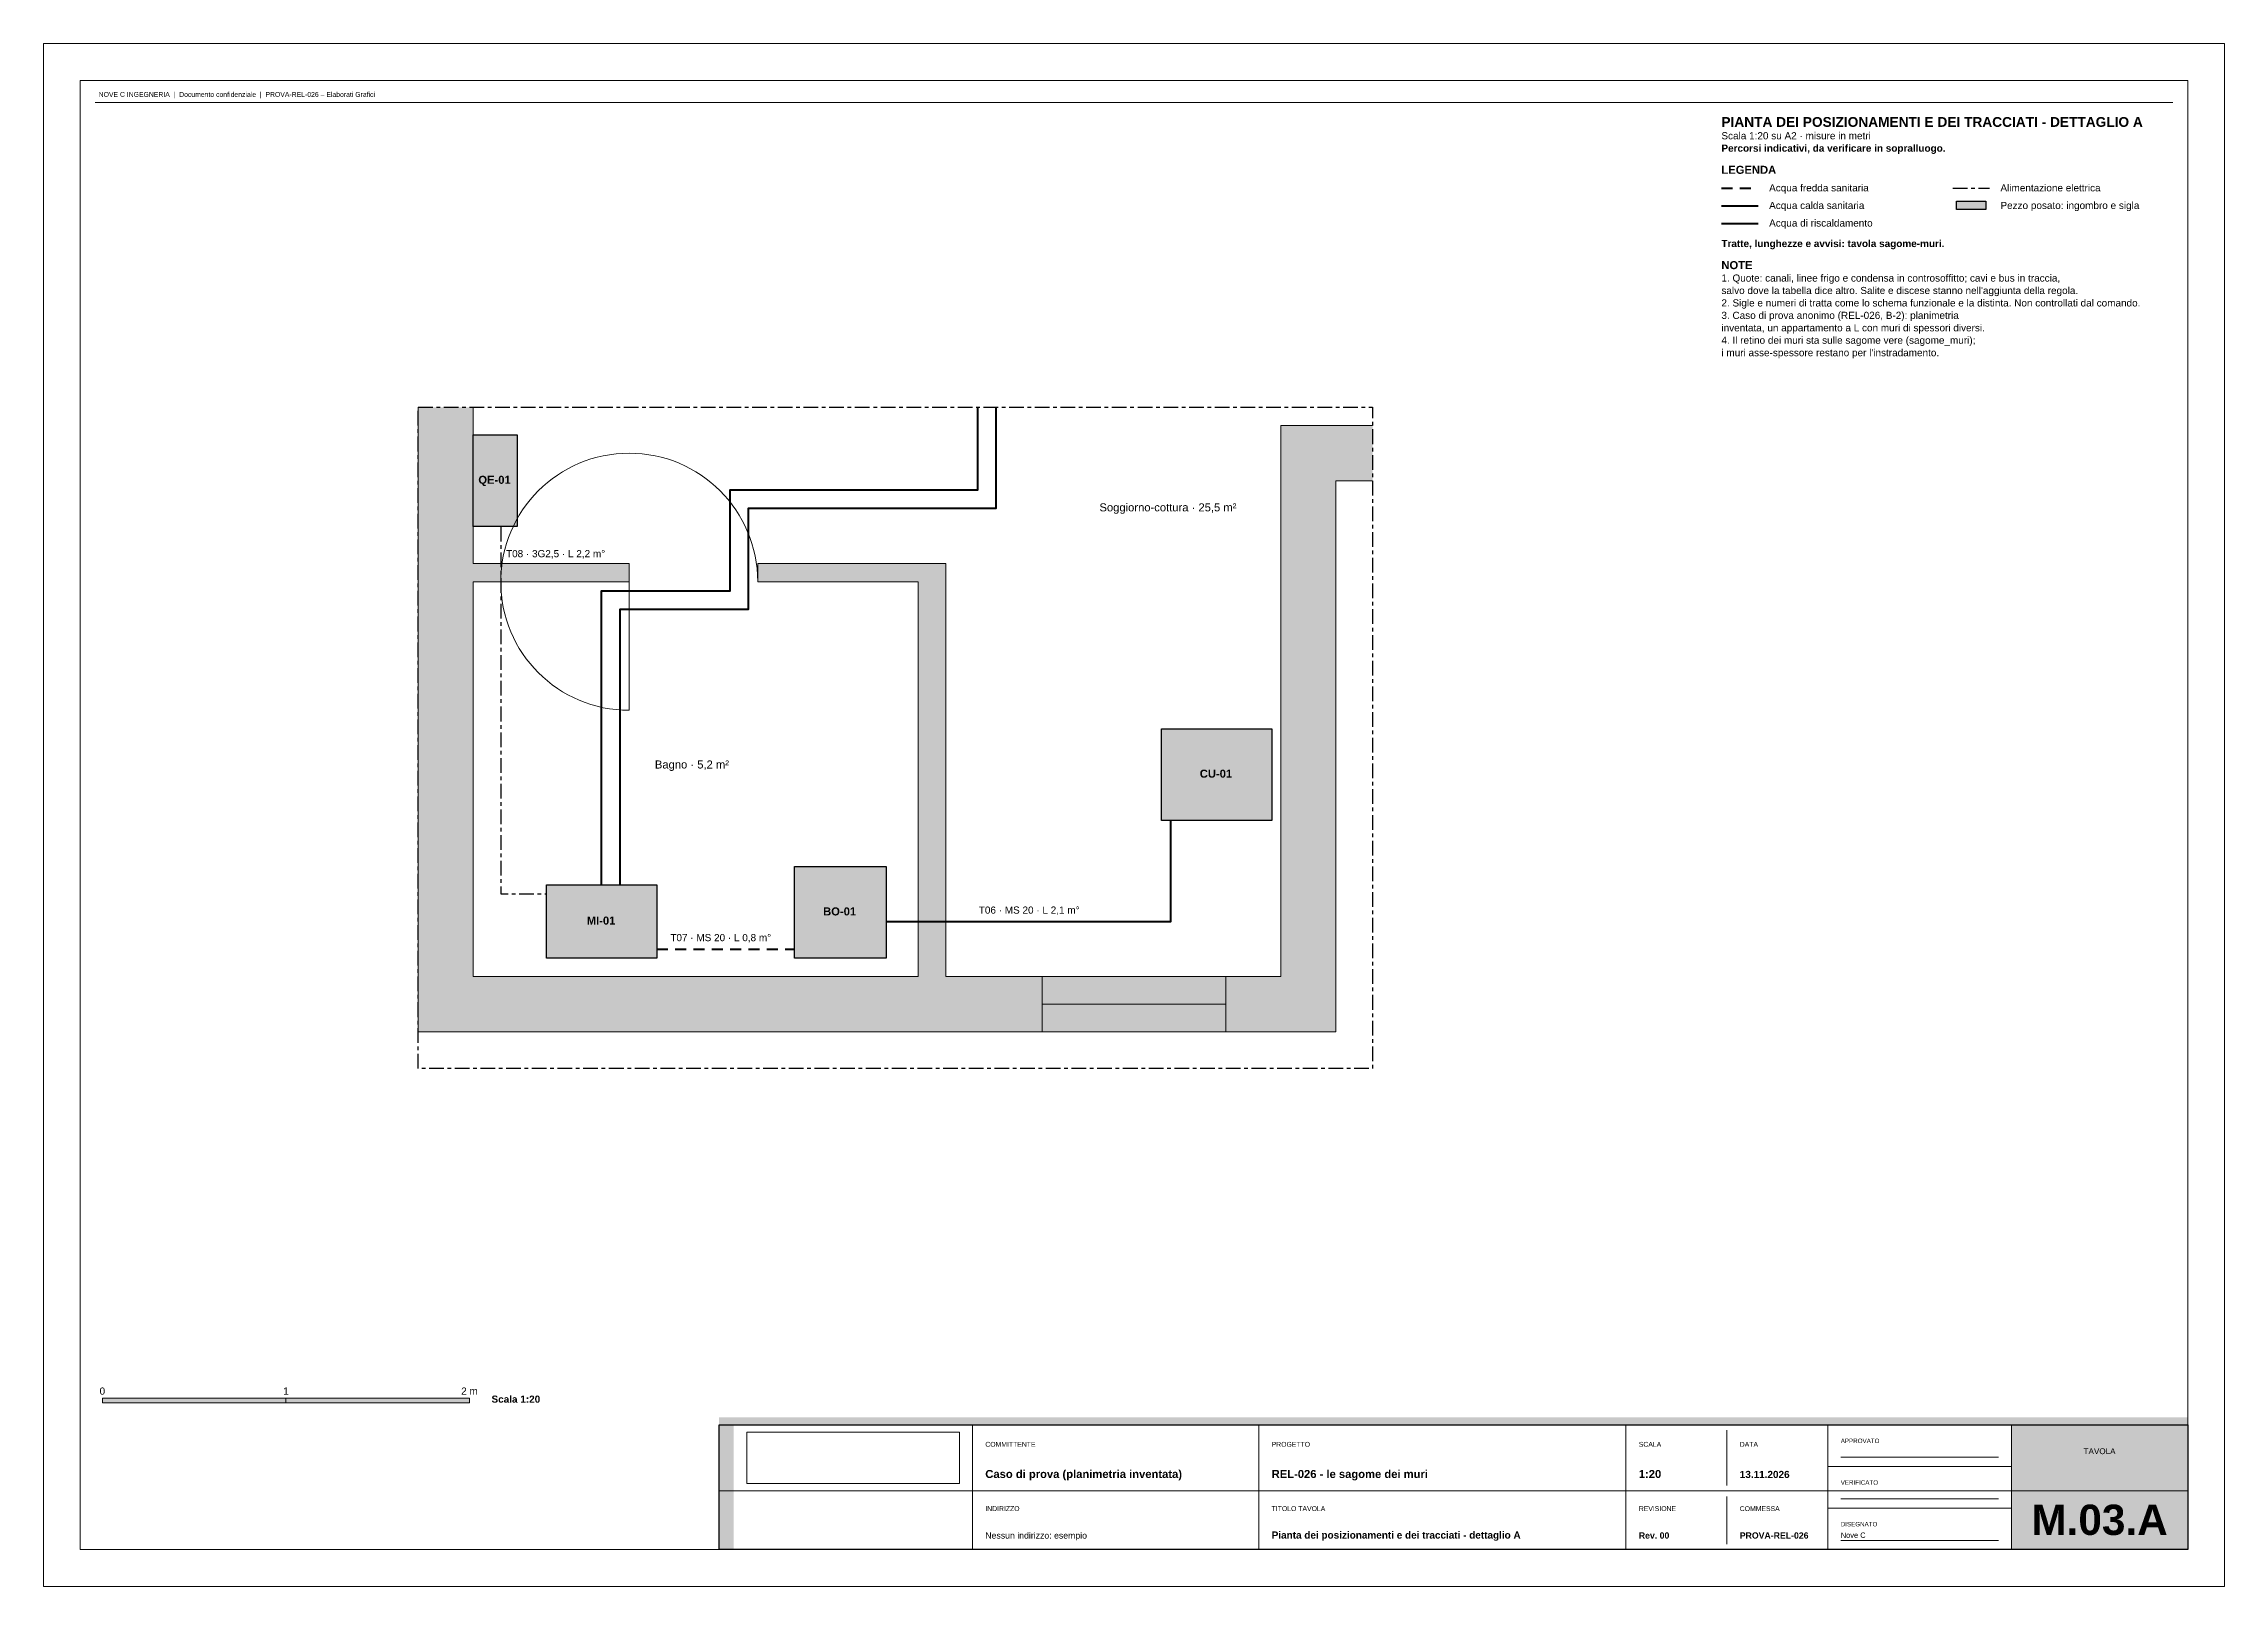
# Paper-space layout 'A2' of a CAD drawing. Header units: millimetres. Extents: x 0 to 594, y 0 to 420.
# The model-space entities are those that its viewports show. They can reach past a viewport. Long polylines and large blocks are cut down to what shows.
import ezdxf
from ezdxf.enums import TextEntityAlignment as Align

# ---------------------------------------------------------------- set-up
doc = ezdxf.new("R2010")
doc.units = ezdxf.units.MM
doc.linetypes.add('NOVEC_TRATTO_3_2', pattern=[5, 3, -2])
doc.linetypes.add('NOVEC_TRATTO_4_1_1_1', pattern=[7, 4, -1, 1, -1])
for name, color, linetype, lineweight in [('A-AREA-IDEN', 7, 'Continuous', 18), ('A-DOOR', 7, 'Continuous', 18), ('A-GLAZ', 7, 'Continuous', 18), ('A-WALL', 7, 'Continuous', 18), ('G-ANNO-SCAL', 7, 'Continuous', 18), ('G-ANNO-TTLB', 7, 'Continuous', 18), ('M-ANNO-IDEN', 7, 'Continuous', 18), ('M-ANNO-LEGN', 7, 'Continuous', 18), ('M-EQPM', 7, 'Continuous', 18)]:
    doc.layers.add(name, color=color, linetype=linetype, lineweight=lineweight)
for name, color, linetype, lineweight, true_color in [('E-POWR-CIRC', 34, 'NOVEC_TRATTO_4_1_1_1', 30, 0x784212), ('M-HWTR-SPLY', 22, 'Continuous', 40, 0xc0392b), ('P-DOMW-CPIP', 161, 'NOVEC_TRATTO_3_2', 40, 0x5dade2), ('P-DOMW-HPIP', 30, 'Continuous', 40, 0xd68910)]:
    doc.layers.add(name, color=color, linetype=linetype, lineweight=lineweight, true_color=true_color)
doc.layers.add('G-ANNO-NPLT', color=7, linetype='Continuous', lineweight=18, plot=False)
doc.styles.add('NOVEC_ARIAL', font='arial.ttf')
doc.styles.add('NOVEC_ARIAL_GRASSETTO', font='arialbd.ttf')
picture_1 = doc.add_image_def('image1.jpg', size_in_pixel=(2961, 716))

msp = doc.modelspace()

# ---------------------------------------------------------------- hatches: boundary and pattern name
at = {"layer": 'A-GLAZ', "true_color": 0xd6ecfa}
h = msp.add_hatch(color=255, dxfattribs=at)
h.dxf.hatch_style = 1
h.paths.add_polyline_path([(322, 151), (272, 151), (272, 166), (322, 166)])
at = {"layer": 'A-WALL', "true_color": 0xdcdcdc}
h = msp.add_hatch(color=254, dxfattribs=at)
h.dxf.hatch_style = 1
h.paths.add_polyline_path([(102, 321), (117, 321), (117, 278.5), (159.5, 278.5), (159.5, 273.5), (117, 273.5), (117, 166), (238.25, 166), (238.25, 273.5), (194.5, 273.5), (194.5, 278.5), (245.75, 278.5), (245.75, 166), (272, 166), (272, 151), (102, 151)])
h = msp.add_hatch(color=254, dxfattribs=at)
h.dxf.hatch_style = 1
h.paths.add_polyline_path([(322, 166), (337, 166), (337, 316), (362, 316), (362, 301), (352, 301), (352, 151), (322, 151)])
at = {"layer": 'G-ANNO-SCAL', "true_color": 0x000000}
h = msp.add_hatch(color=250, dxfattribs=at)
h.dxf.hatch_style = 1
h.paths.add_polyline_path([(16, 51.2), (66, 51.2), (66, 50), (16, 50)])
at = {"layer": 'G-ANNO-SCAL', "true_color": 0xffffff}
h = msp.add_hatch(color=255, dxfattribs=at)
h.dxf.hatch_style = 1
h.paths.add_polyline_path([(66, 51.2), (116, 51.2), (116, 50), (66, 50)])
at = {"layer": 'M-ANNO-LEGN', "true_color": 0xffffff}
h = msp.add_hatch(color=255, dxfattribs=at)
h.dxf.hatch_style = 1
h.paths.add_polyline_path([(521, 377.1033), (529, 377.1033), (529, 374.8456), (521, 374.8456)])
at = {"layer": 'M-EQPM', "true_color": 0xffffff}
h = msp.add_hatch(color=255, dxfattribs=at)
h.dxf.hatch_style = 1
h.paths.add_polyline_path([(117, 313.5), (129, 313.5), (129, 288.5), (117, 288.5)])
h = msp.add_hatch(color=255, dxfattribs=at)
h.dxf.hatch_style = 1
h.paths.add_polyline_path([(304.5, 233.5), (334.5, 233.5), (334.5, 208.5), (304.5, 208.5)])
h = msp.add_hatch(color=255, dxfattribs=at)
h.dxf.hatch_style = 1
h.paths.add_polyline_path([(137, 191), (167, 191), (167, 171), (137, 171)])
h = msp.add_hatch(color=255, dxfattribs=at)
h.dxf.hatch_style = 1
h.paths.add_polyline_path([(204.5, 196), (229.5, 196), (229.5, 171), (204.5, 171)])

# ---------------------------------------------------------------- linework, layer by layer
at = {"layer": 'A-DOOR', "color": 253, "linetype": 'Continuous', "lineweight": 13, "true_color": 0xa0a0a0, "flags": 128}
msp.add_lwpolyline([(159.5, 273.5), (159.5, 238.5)], dxfattribs=at)
at = {"layer": 'A-DOOR', "color": 253, "lineweight": 13, "true_color": 0xa0a0a0}
msp.add_arc((159.5, 273.5), 35, 0, 270, dxfattribs=at)
at = {"layer": 'A-GLAZ', "color": 151, "linetype": 'Continuous', "lineweight": 13, "true_color": 0x74b3e0, "flags": 128}
for points in [[(322, 151), (272, 151), (272, 166), (322, 166), (322, 151)], [(322, 158.5), (272, 158.5)]]:
    msp.add_lwpolyline(points, dxfattribs=at)
at = {"layer": 'A-WALL', "color": 253, "linetype": 'Continuous', "lineweight": 13, "true_color": 0xa8a8a8, "flags": 128}
for points in [[(117, 321), (117, 278.5), (159.5, 278.5), (159.5, 273.5), (117, 273.5), (117, 166), (238.25, 166), (238.25, 273.5), (194.5, 273.5), (194.5, 278.5), (245.75, 278.5), (245.75, 166), (272, 166), (272, 151), (102, 151), (102, 321)], [(322, 166), (337, 166), (337, 316), (362, 316)], [(362, 301), (352, 301), (352, 151), (322, 151), (322, 166)]]:
    msp.add_lwpolyline(points, dxfattribs=at)
at = {"layer": 'E-POWR-CIRC', "color": 34, "linetype": 'NOVEC_TRATTO_4_1_1_1', "lineweight": 30, "true_color": 0x784212, "flags": 128}
msp.add_lwpolyline([(124.5, 288.5), (124.5, 188.5), (137, 188.5)], dxfattribs=at)
at = {"layer": 'G-ANNO-SCAL', "color": 250, "linetype": 'Continuous', "lineweight": 18, "true_color": 0x000000, "flags": 128}
for points in [[(16, 51.2), (66, 51.2), (66, 50), (16, 50), (16, 51.2)], [(66, 51.2), (116, 51.2), (116, 50), (66, 50), (66, 51.2)]]:
    msp.add_lwpolyline(points, dxfattribs=at)
at = {"layer": 'M-ANNO-IDEN', "color": 250, "linetype": 'NOVEC_TRATTO_4_1_1_1', "lineweight": 25, "true_color": 0x000000, "flags": 128}
msp.add_lwpolyline([(102, 321), (362, 321), (362, 141), (102, 141), (102, 321)], dxfattribs=at)
at = {"layer": 'M-ANNO-LEGN', "color": 161, "linetype": 'NOVEC_TRATTO_3_2', "lineweight": 40, "true_color": 0x5dade2, "flags": 128}
msp.add_lwpolyline([(457, 380.62), (467, 380.62)], dxfattribs=at)
at = {"layer": 'M-ANNO-LEGN', "color": 34, "linetype": 'NOVEC_TRATTO_4_1_1_1', "lineweight": 30, "true_color": 0x784212, "flags": 128}
msp.add_lwpolyline([(520, 380.62), (530, 380.62)], dxfattribs=at)
at = {"layer": 'M-ANNO-LEGN', "color": 30, "linetype": 'Continuous', "lineweight": 40, "true_color": 0xd68910, "flags": 128}
msp.add_lwpolyline([(457, 375.8333), (467, 375.8333)], dxfattribs=at)
at = {"layer": 'M-ANNO-LEGN', "color": 138, "linetype": 'Continuous', "lineweight": 25, "true_color": 0x1b2631, "flags": 128}
msp.add_lwpolyline([(521, 377.1033), (529, 377.1033), (529, 374.8456), (521, 374.8456), (521, 377.1033)], dxfattribs=at)
at = {"layer": 'M-ANNO-LEGN', "color": 22, "linetype": 'Continuous', "lineweight": 40, "true_color": 0xc0392b, "flags": 128}
msp.add_lwpolyline([(457, 371.0467), (467, 371.0467)], dxfattribs=at)
at = {"layer": 'M-EQPM', "color": 138, "linetype": 'Continuous', "lineweight": 25, "true_color": 0x1b2631, "flags": 128}
for points in [[(117, 313.5), (129, 313.5), (129, 288.5), (117, 288.5), (117, 313.5)], [(304.5, 233.5), (334.5, 233.5), (334.5, 208.5), (304.5, 208.5), (304.5, 233.5)], [(137, 191), (167, 191), (167, 171), (137, 171), (137, 191)], [(204.5, 196), (229.5, 196), (229.5, 171), (204.5, 171), (204.5, 196)]]:
    msp.add_lwpolyline(points, dxfattribs=at)
at = {"layer": 'M-HWTR-SPLY', "color": 22, "linetype": 'Continuous', "lineweight": 40, "true_color": 0xc0392b, "flags": 128}
for points in [[(152, 191), (152, 271), (187, 271), (187, 298.5), (254.5, 298.5), (254.5, 321)], [(157, 191), (157, 266), (192, 266), (192, 293.5), (259.5, 293.5), (259.5, 321)]]:
    msp.add_lwpolyline(points, dxfattribs=at)
at = {"layer": 'P-DOMW-CPIP', "color": 161, "linetype": 'NOVEC_TRATTO_3_2', "lineweight": 40, "true_color": 0x5dade2, "flags": 128}
msp.add_lwpolyline([(167, 173.5), (204.5, 173.5)], dxfattribs=at)
at = {"layer": 'P-DOMW-HPIP', "color": 30, "linetype": 'Continuous', "lineweight": 40, "true_color": 0xd68910, "flags": 128}
msp.add_lwpolyline([(229.5, 181), (307, 181), (307, 208.5)], dxfattribs=at)

# ---------------------------------------------------------------- texts
at = {"layer": 'A-AREA-IDEN', "color": 8, "true_color": 0x8a8a8a, "style": 'NOVEC_ARIAL'}
for s, p in [('Soggiorno-cottura · 25,5 m²', (287.59, 292.659)), ('Bagno · 5,2 m²', (166.5, 222.659))]:
    msp.add_text(s, height=2.1844, dxfattribs=at).set_placement(p)
at = {"layer": 'G-ANNO-SCAL', "color": 250, "true_color": 0x000000, "style": 'NOVEC_ARIAL'}
for s, p in [('0', (16, 52.2)), ('1', (66, 52.2)), ('2 m', (116, 52.2))]:
    msp.add_text(s, height=1.9417, dxfattribs=at).set_placement(p, align=Align.CENTER)
at = {"layer": 'G-ANNO-SCAL', "color": 250, "true_color": 0x000000, "style": 'NOVEC_ARIAL_GRASSETTO'}
msp.add_text('Scala 1:20', height=1.9417, dxfattribs=at).set_placement((122, 50))
at = {"layer": 'M-ANNO-IDEN', "color": 250, "true_color": 0x000000, "style": 'NOVEC_ARIAL_GRASSETTO'}
for s, p in [('QE-01', (118.412, 300.159)), ('CU-01', (314.914, 220.159)), ('BO-01', (212.325, 182.659)), ('MI-01', (147.942, 180.159))]:
    msp.add_text(s, height=2.1844, dxfattribs=at).set_placement(p)
at = {"layer": 'M-ANNO-IDEN', "color": 34, "true_color": 0x784212, "style": 'NOVEC_ARIAL'}
msp.add_text('T08 · 3G2,5 · L 2,2 m°', height=1.9417, dxfattribs=at).set_placement((125.95, 280.176))
at = {"layer": 'M-ANNO-IDEN', "color": 30, "true_color": 0xd68910, "style": 'NOVEC_ARIAL'}
msp.add_text('T06 · MS 20 · L 2,1 m°', height=1.9417, dxfattribs=at).set_placement((254.721, 183.146))
at = {"layer": 'M-ANNO-IDEN', "color": 161, "true_color": 0x5dade2, "style": 'NOVEC_ARIAL'}
msp.add_text('T07 · MS 20 · L 0,8 m°', height=1.9417, dxfattribs=at).set_placement((170.711, 175.646))
at = {"layer": 'M-ANNO-LEGN', "color": 250, "true_color": 0x000000}
for s, height, style, p in [('PIANTA DEI POSIZIONAMENTI E DEI TRACCIATI - DETTAGLIO A', 2.6698, 'NOVEC_ARIAL_GRASSETTO', (457, 397.3433)), ('Scala 1:20 su A2 · misure in metri', 1.9417, 'NOVEC_ARIAL', (457, 393.9567)), ('Percorsi indicativi, da verificare in sopralluogo.', 1.9417, 'NOVEC_ARIAL_GRASSETTO', (457, 390.57)), ('LEGENDA', 2.1844, 'NOVEC_ARIAL_GRASSETTO', (457, 384.56)), ('Acqua fredda sanitaria', 1.9417, 'NOVEC_ARIAL', (470, 379.7733)), ('Alimentazione elettrica', 1.9417, 'NOVEC_ARIAL', (533, 379.7733)), ('Acqua calda sanitaria', 1.9417, 'NOVEC_ARIAL', (470, 374.9867)), ('Pezzo posato: ingombro e sigla', 1.9417, 'NOVEC_ARIAL', (533, 374.9867)), ('Acqua di riscaldamento', 1.9417, 'NOVEC_ARIAL', (470, 370.2)), ('Tratte, lunghezze e avvisi: tavola sagome-muri.', 1.9417, 'NOVEC_ARIAL_GRASSETTO', (457, 364.6133)), ('NOTE', 2.1844, 'NOVEC_ARIAL_GRASSETTO', (457, 358.6033)), ('1. Quote: canali, linee frigo e condensa in controsoffitto; cavi e bus in traccia,', 1.9417, 'NOVEC_ARIAL', (457, 355.2167)), ("salvo dove la tabella dice altro. Salite e discese stanno nell'aggiunta della regola.", 1.9417, 'NOVEC_ARIAL', (457, 351.83)), ('2. Sigle e numeri di tratta come lo schema funzionale e la distinta. Non controllati dal comando.', 1.9417, 'NOVEC_ARIAL', (457, 348.4433)), ('3. Caso di prova anonimo (REL-026, B-2): planimetria', 1.9417, 'NOVEC_ARIAL', (457, 345.0567)), ('4. Il retino dei muri sta sulle sagome vere (sagome_muri);', 1.9417, 'NOVEC_ARIAL', (457, 338.2833)), ('inventata, un appartamento a L con muri di spessori diversi.', 1.9417, 'NOVEC_ARIAL', (457, 341.67)), ("i muri asse-spessore restano per l'instradamento.", 1.9417, 'NOVEC_ARIAL', (457, 334.8967))]:
    msp.add_text(s, height=height, dxfattribs=dict(at, style=style)).set_placement(p)

psp = doc.layouts.new('A2')

# ---------------------------------------------------------------- hatches: boundary and pattern name
at = {"layer": 'G-ANNO-TTLB', "true_color": 0x2abfbf}
h = psp.add_hatch(color=133, dxfattribs=at)
h.dxf.hatch_style = 1
h.paths.add_polyline_path([(184, 46), (584, 46), (584, 44), (184, 44)])
at = {"layer": 'G-ANNO-TTLB', "true_color": 0x1c2e4a}
h = psp.add_hatch(color=159, dxfattribs=at)
h.dxf.hatch_style = 1
h.paths.add_polyline_path([(184, 44), (188, 44), (188, 10), (184, 10)])
at = {"layer": 'G-ANNO-TTLB', "true_color": 0x2abfbf}
h = psp.add_hatch(color=133, dxfattribs=at)
h.dxf.hatch_style = 1
h.paths.add_polyline_path([(536, 46), (584, 46), (584, 44), (536, 44)])
at = {"layer": 'G-ANNO-TTLB', "true_color": 0x1c2e4a}
h = psp.add_hatch(color=159, dxfattribs=at)
h.dxf.hatch_style = 1
h.paths.add_polyline_path([(536, 44), (584, 44), (584, 10), (536, 10)])

# ---------------------------------------------------------------- linework, layer by layer
at = {"layer": 'G-ANNO-TTLB', "color": 254, "lineweight": 9, "true_color": 0xe0e0e0}
for p, q in [((14, 404), (580, 404)), ((253, 10), (253, 44)), ((458.5, 27.5), (458.5, 42.5)), ((486, 32.667), (536, 32.667)), ((489.5, 35.167), (532.5, 35.167)), ((458.5, 11.5), (458.5, 24.5)), ((489.5, 23.833), (532.5, 23.833)), ((486, 21.333), (536, 21.333)), ((489.5, 12.5), (532.5, 12.5))]:
    psp.add_line(p, q, dxfattribs=at)
at = {"layer": 'G-ANNO-TTLB', "color": 159, "lineweight": 15, "true_color": 0x1c2e4a}
for p, q in [((253, 10), (253, 44)), ((331, 10), (331, 44)), ((431, 10), (431, 44)), ((486, 10), (486, 44)), ((536, 10), (536, 44))]:
    psp.add_line(p, q, dxfattribs=at)
at = {"layer": 'G-ANNO-TTLB', "color": 254, "lineweight": 15, "true_color": 0xe0e0e0}
psp.add_line((184, 26), (584, 26), dxfattribs=at)
at = {"layer": 'G-ANNO-TTLB', "color": 159, "lineweight": 18, "true_color": 0x1c2e4a}
psp.add_lwpolyline([(10, 410), (584, 410), (584, 10), (10, 10)], close=True, dxfattribs=at)
at = {"layer": 'G-ANNO-TTLB', "color": 159, "lineweight": 30, "true_color": 0x1c2e4a}
psp.add_lwpolyline([(184, 44), (584, 44), (584, 10), (184, 10)], close=True, dxfattribs=at)

# ---------------------------------------------------------------- texts
at = {"layer": 'G-ANNO-TTLB', "color": 253, "true_color": 0x999999, "style": 'NOVEC_ARIAL'}
for s, height, p in [('NOVE C INGEGNERIA  |  Documento confidenziale  |  PROVA-REL-026 – Elaborati Grafici', 1.3349, (15, 405.5)), ('COMMITTENTE', 1.3349, (256.5, 38)), ('PROGETTO', 1.3349, (334.5, 38)), ('SCALA', 1.3349, (434.5, 38)), ('DATA', 1.3349, (462, 38)), ('APPROVATO', 1.2136, (489.5, 39)), ('VERIFICATO', 1.2136, (489.5, 27.667)), ('INDIRIZZO', 1.3349, (256.5, 20.5)), ('TITOLO TAVOLA', 1.3349, (334.5, 20.5)), ('REVISIONE', 1.3349, (434.5, 20.5)), ('COMMESSA', 1.3349, (462, 20.5)), ('DISEGNATO', 1.2136, (489.5, 16.333))]:
    psp.add_text(s, height=height, dxfattribs=at).set_placement(p)
at = {"layer": 'G-ANNO-TTLB', "color": 255, "true_color": 0xffffff, "transparency": 33554559, "style": 'NOVEC_ARIAL'}
psp.add_text('TAVOLA', height=1.5777, dxfattribs=at).set_placement((560, 36), align=Align.CENTER)
at = {"layer": 'G-ANNO-TTLB', "color": 59, "true_color": 0x2d2d2d}
for s, height, style, p in [('Caso di prova (planimetria inventata)', 2.1844, 'NOVEC_ARIAL_GRASSETTO', (256.5, 29.5)), ('REL-026 - le sagome dei muri', 2.1844, 'NOVEC_ARIAL_GRASSETTO', (334.5, 29.5)), ('1:20', 2.1844, 'NOVEC_ARIAL_GRASSETTO', (434.5, 29.5)), ('13.11.2026', 1.9417, 'NOVEC_ARIAL_GRASSETTO', (462, 29.5)), ('Nessun indirizzo: esempio', 1.6989, 'NOVEC_ARIAL', (256.5, 13)), ('Pianta dei posizionamenti e dei tracciati - dettaglio A', 1.9417, 'NOVEC_ARIAL_GRASSETTO', (334.5, 13)), ('Rev. 00', 1.6989, 'NOVEC_ARIAL_GRASSETTO', (434.5, 13)), ('PROVA-REL-026', 1.6989, 'NOVEC_ARIAL_GRASSETTO', (462, 13)), ('Nove C', 1.4563, 'NOVEC_ARIAL', (489.5, 13.2))]:
    psp.add_text(s, height=height, dxfattribs=dict(at, style=style)).set_placement(p)
at = {"layer": 'G-ANNO-TTLB', "color": 255, "true_color": 0xffffff, "style": 'NOVEC_ARIAL_GRASSETTO'}
psp.add_text('M.03.A', height=8.2521, dxfattribs=at).set_placement((560, 14), align=Align.CENTER)

# ---------------------------------------------------------------- pictures from other files: only their frames are drawn
at = {"layer": 'G-ANNO-TTLB'}
image = psp.add_image(picture_1, insert=(191.552, 28), size_in_units=(57.896, 14), dxfattribs=at)

# ---------------------------------------------------------------- viewports
at = {"layer": 'G-ANNO-NPLT'}
psp.add_viewport(center=(297, 210), size=(594, 420), view_center_point=(297, 210), view_height=420, dxfattribs=at)

doc.saveas('drawing.dxf')
